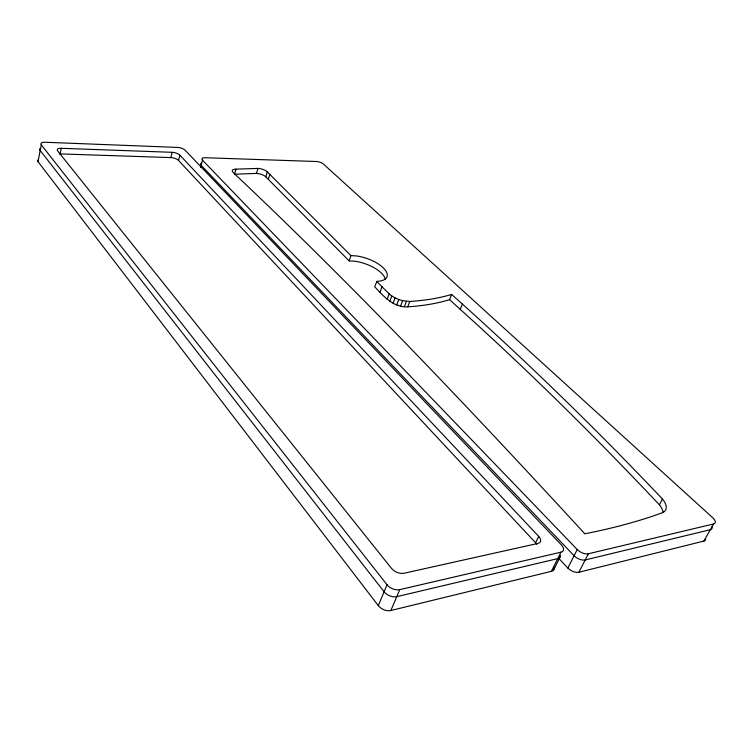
<?xml version="1.0" encoding="UTF-8"?>
<svg xmlns="http://www.w3.org/2000/svg" width="753" height="753" viewBox="0 0 753 753"><rect width="100%" height="100%" fill="white"/><g stroke="black" fill="none" stroke-linecap="round" stroke-linejoin="round"><path stroke-width="1.13" d="M38.036 161.697L41.274 144.83A6.466 2.504 12.6 0 1 44.992 142.251L177.557 147.428A5.902 2.221 15.2 0 1 185.172 150.242L561.512 545.068A8.829 4.753 27.9 0 1 560.966 552.184L551.412 571.329L390.873 610.514A9.507 6.08 25.1 0 1 378.307 605.666L38.036 161.697A6.419 2.56 12.4 0 1 37.932 160.003M59.393 153.904A6.429 2.532 12.9 0 1 60.136 153.904L61.266 148.294L172.173 152.313A5.977 2.278 15.1 0 1 179.882 155.174L538.715 536.39A8.772 4.772 27.2 0 1 537.971 543.421L404.041 573.249A9.422 5.76 24.5 0 1 391.579 568.459L57.642 150.911A6.448 2.513 13 0 1 61.266 148.294M60.136 153.904L170.865 157.593L172.173 152.313M536.776 544.315A8.744 4.791 27.3 0 0 535.618 542.8L178.555 160.445L179.882 155.174M200.562 167.533L202.491 160.163A5.742 2.174 15.7 0 1 204.938 157.725L316.458 161.509A5.337 1.93 17.8 0 1 323.489 164.098L712.893 517.904A7.991 3.68 29.3 0 1 713.59 523.966L703.857 541.078L578.878 572.252A8.49 4.603 28.8 0 1 567.856 568.044L559.008 558.641M235.924 169.152A7.229 2.767 16.3 0 0 233.063 172.315L234.136 173.444C356.178 288.465 471.274 410.479 584.836 533.792A741.037 287.627 14.2 0 0 652.719 516.144L661.454 513.057A22.609 10.768 28.1 0 0 662.48 499.041C595.105 427.911 524.719 359.642 451.621 294.414L449.579 299.638A223.622 87.386 17.1 0 1 440.392 302.151L437.135 302.894A223.622 87.386 17.1 0 1 407.759 306.848C393.527 307.591 383.428 296.249 374.674 286.714L376.933 281.358A24.924 10.57 19.1 0 0 384.868 269.536A24.924 10.57 19.1 0 0 356.103 255.898L350.926 255.606L267.287 171.853A7.106 2.683 16.8 0 0 258.006 168.418L235.924 169.152L234.522 174.216L256.575 173.416A7.088 2.711 16.7 0 1 265.837 176.842L349.128 260.886L354.305 261.169A24.868 10.646 19.1 0 1 385.348 279.485M256.472 173.416L258.006 168.418M265.837 176.842L267.287 171.853M268.397 179.28L269.856 174.282M349.128 260.886L350.926 255.606M380.067 292.164L381.997 286.771L376.585 281.349M387.193 299.261L389.16 293.849L381.997 286.771M389.809 301.379L391.776 295.967L389.16 293.849M393.066 303.308L395.052 297.896L391.776 295.967M396.765 304.927L398.751 299.515L395.052 297.896M400.615 306.094L402.62 300.692L409.773 301.454A224.121 86.727 17.2 0 0 439.178 297.604L442.435 296.88A224.121 86.727 17.2 0 0 451.621 294.414M404.37 306.753L406.375 301.351M407.759 306.848L409.773 301.454M663.035 511.974A22.543 10.834 28.2 0 0 659.393 504.802C595.576 437.116 529.406 371.606 460.243 309.379L462.333 304.118M378.307 605.666L387.014 584.752L41.274 144.83M390.873 610.514L399.721 589.646L560.966 552.184M535.618 542.8L538.715 536.39M553.69 569.814L560.044 557.116M567.856 568.044L577.24 549.53L202.491 160.163M578.878 572.252L588.375 553.766L713.59 523.966M659.393 504.802L662.48 499.041M398.751 299.515L402.62 300.692M460.243 309.379L449.579 299.638M40.37 148.548A6.448 2.523 12.6 0 0 40.182 150.487L384.096 591.773A9.582 6.024 24.9 0 0 396.756 596.658L557.766 558.613A8.801 4.782 28 0 0 560.392 555.234M170.865 157.593A5.958 2.297 15.1 0 1 178.555 160.445M40.191 150.478A6.448 2.523 12.6 0 1 40.37 148.539M399.721 589.646A9.61 5.996 24.8 0 1 387.014 584.752M553.916 567.169A8.744 4.838 28.3 0 1 551.412 571.329M705.627 538.781A7.916 3.746 29.7 0 1 703.857 541.078M201.465 163.09A5.732 2.193 15.7 0 0 201.145 165.274L574.097 555.733A8.547 4.556 28.6 0 0 585.194 559.959L710.333 529.688A7.963 3.709 29.4 0 0 711.971 526.836M588.375 553.766A8.575 4.527 28.5 0 1 577.24 549.53"/></g></svg>
